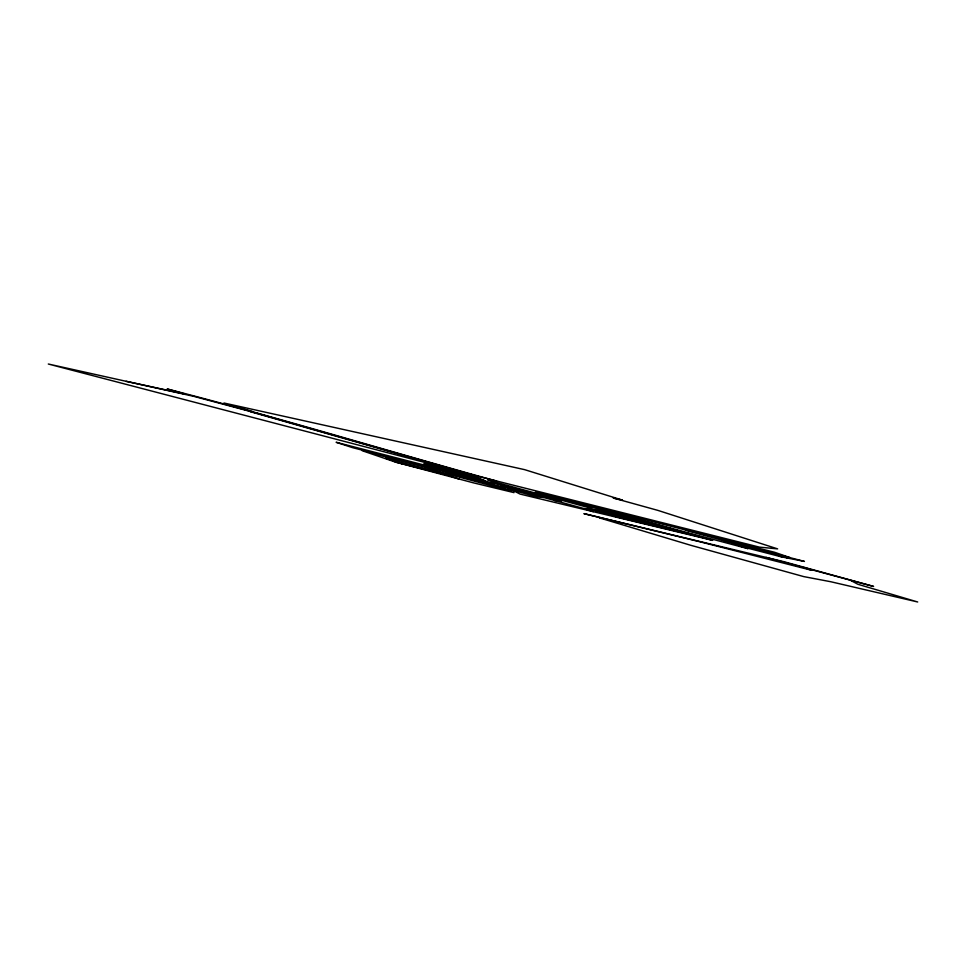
<?xml version="1.0" encoding="UTF-8"?>
<svg xmlns="http://www.w3.org/2000/svg" width="966" height="966" viewBox="0 0 966 966"><rect width="100%" height="100%" fill="white"/><g stroke="black" fill="none" stroke-linecap="round" stroke-linejoin="round"><path stroke-width="1.45" d="M790.043 557.599L774.563 552.262L722.049 539.125L721.783 539.837L804.424 561.415L780.866 556.73L741.659 546.575L728.098 541.479M600.985 512.052L601.685 510.905L670.042 528.583M616.115 516.665L616.55 515.24L607.638 512.523L620.848 515.699M543.58 497.49L536.565 496.753L512.33 490.1L487.745 480.078L591.639 508.43M554.11 500.376L561.524 501.185L491.851 482.094M500.557 485.669L583.959 508.551L591.482 509.396L588.053 508.454C630.098 515.772 671.334 529.296 712.679 540.356L520.01 494.061L512.33 490.1M760.749 549.98L740.294 546.08L741.659 546.575M126.135 381.304L185.46 394.176L167.19 388.972C277.616 417.3 386.714 450.76 496.621 481.092M766.038 557.394L873.59 586.434L783.957 561.705L583.899 513.634L699.927 541.769L811.368 570.218L804.461 567.513M475.296 475.622L48.3 364.013L193.707 396.326L257.451 413.376L475.296 475.622L759.409 547.13L777.63 548.881L657.761 510.35L613.217 498.009L622.49 500.134L524.61 469.645L223.931 403.003L252.561 411.516M616.489 515.337L620.329 516.255L609.812 513.055M652.183 523.91L635.012 519.406M616.272 516.412L643.513 523.318M692.719 534.778L658.401 526.53L663.956 528.233M744.472 547.299L748.01 548.676L535.285 492.213L722.049 539.125M426.996 467.278L362.178 450.699L395.118 461.99L448.973 475.55L459.502 479.221M493.372 483.99L352.385 447.608L336.12 442.271L484.956 480.766L514.057 492.636L473.364 482.831L395.118 461.99M437.912 471.384L511.026 490.957M440.508 472.362L385.506 458.174L403.305 464.054M730.26 542.469L685.401 530.056M502.501 487.552L453.622 474.861L423.881 463.644L476.938 477.289L484.956 480.766M668.496 528.173L698.273 536.468L617.141 516.979L598.087 511.135M250.182 411.637L464.03 472.712M599.246 517.824L690.738 545.283L803.748 576.605L830.724 581.725L917.7 601.987L857.893 584.273L849.404 579.757M661.964 526.482L672.988 529.839M655.576 524.949L666.6 528.305M649.188 523.415L660.213 526.772M642.801 521.881L653.825 525.238M630.025 518.814L641.05 522.171M623.638 517.281L634.662 520.626M617.25 515.735L628.262 519.092M610.862 514.202L621.875 517.559M604.475 512.668L615.487 516.025M583.959 508.551L593.245 511.666M422.202 465.479L448.973 475.55M780.25 555.064L787.676 558.082M772.909 553.144L781.856 556.923M668.351 528.016L591.699 509.601L679.376 531.372L668.351 528.016"/></g></svg>
